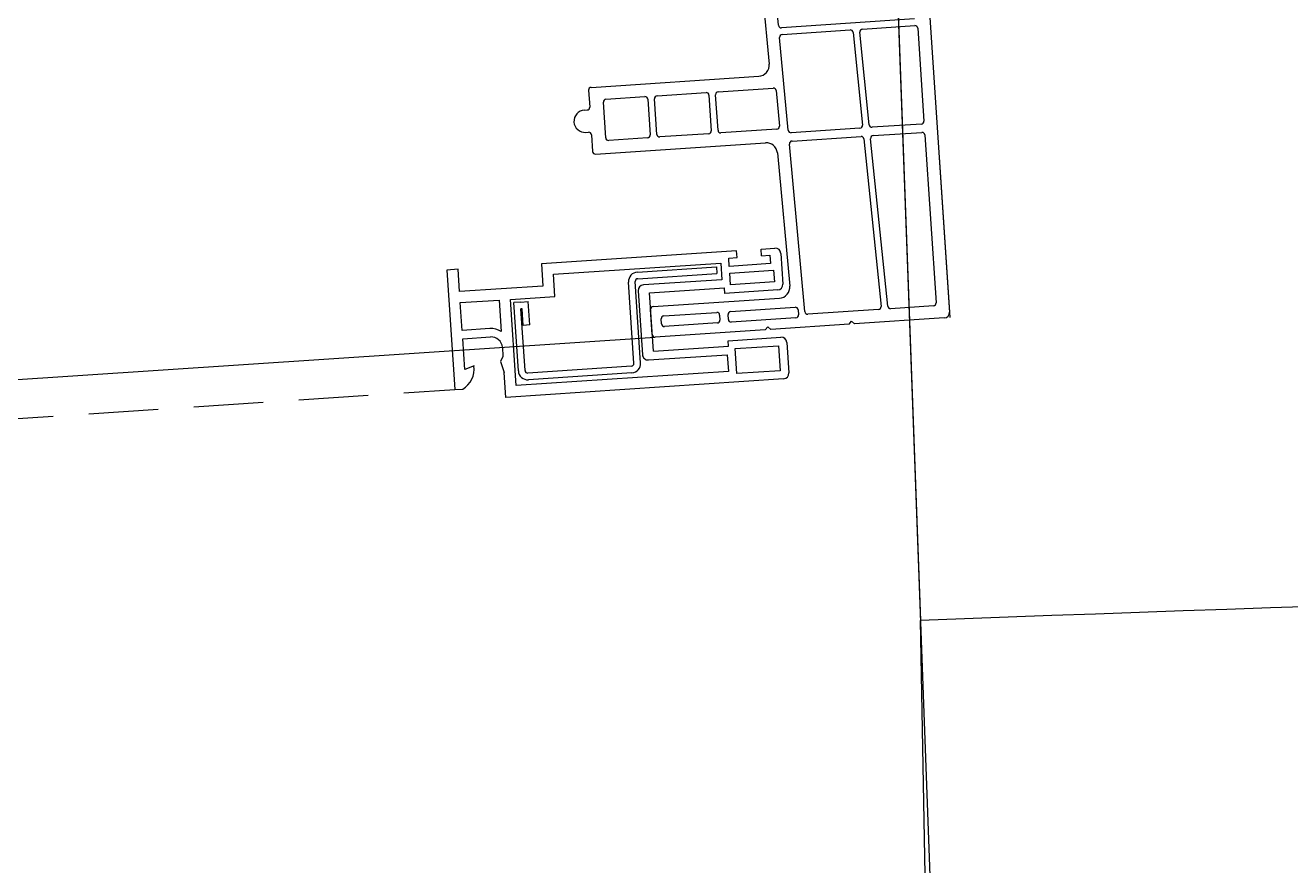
# Model space of a CAD drawing. Header units: millimetres. Extents: x 13515 to 183937, y -33900 to -660.
# Drawn here: x 118703.255 to 118706.809, y -19196.793 to -19194.432 of the extents above; entities that cross this region are included whole.
import ezdxf

# ---------------------------------------------------------------- set-up
doc = ezdxf.new("R2010")
doc.units = ezdxf.units.MM
doc.header["$LTSCALE"] = 100
doc.header["$MEASUREMENT"] = 0
doc.linetypes.add('HIDDEN2', pattern=[0.1875, 0.125, -0.0625])
doc.layers.get('0').update_dxf_attribs({"linetype": 'CONTINUOUS'})
for name, color, linetype in [('ELE9', 9, 'CONTINUOUS'), ('WIN', 4, 'CONTINUOUS'), ('WIN-G', 252, 'CONTINUOUS'), ('WIN2', 5, 'CONTINUOUS')]:
    doc.layers.add(name, color=color, linetype=linetype)

# ---------------------------------------------------------------- blocks, each defined once
blk = doc.blocks.new('A$C37502152')
at = {"layer": 'WIN-G'}
for p, q in [((57.62, 252.12), (76.22, 252.12)), ((57.62, 250.92), (76.22, 250.92))]:
    blk.add_line(p, q, dxfattribs=at)
at = {"layer": 'WIN-G', "linetype": 'HIDDEN2'}
blk.add_line((703.15, 253), (89.5, 253), dxfattribs=at)
at = {"layer": 'WIN-G'}
for centre, radius, start, end in [((57.62, 250.42), 1.7, 90, 180), ((76.22, 250.42), 1.7, 0, 90), ((57.62, 250.42), 0.5, 90, 180), ((76.22, 250.42), 0.5, 0, 90)]:
    blk.add_arc(centre, radius, start, end, dxfattribs=at)
at = {"layer": 'WIN2'}
for p, q in [((30.5, 255), (80.5, 255)), ((80.5, 255), (80.5, 250.5)), ((29.5, 248.5), (29.5, 254)), ((31, 253.5), (38.8, 253.5)), ((31, 249), (31, 253.5)), ((38.8, 253.5), (38.8, 249)), ((40.3, 253), (78.5, 253)), ((40.3, 250), (40.3, 253)), ((89.5, 253), (88.1, 253)), ((54.5, 250), (40.3, 250)), ((81, 248.5), (80.5, 250.5)), ((38.8, 249), (31, 249)), ((53.5, 248.5), (40, 248.5)), ((40, 248.5), (40, 247.5)), ((80.5, 247.63), (81, 248.5)), ((85.8, 249), (87.5, 249.5)), ((40, 247.5), (30.5, 247.5))]:
    blk.add_line(p, q, dxfattribs=at)
for centre, radius, start, end in [((30.5, 254), 1, 90, 180), ((90.02, 249.24), 4.22, 117.0056, 183.1979), ((54.5, 249), 1, 0, 90), ((30.5, 248.5), 1, 180, 270)]:
    blk.add_arc(centre, radius, start, end, dxfattribs=at)
at = {"ltscale": 1000}
blk.add_wipeout([(1400, 246), (0, 246), (0, 0), (1400, 0)], dxfattribs=at)
at = {"layer": 'WIN', "ltscale": 1000}
blk.add_line((0, 0), (0, 246), dxfattribs=at)
at = {"layer": 'WIN-G'}
for p, q in [((55.92, 250.42), (55.92, 235.82)), ((57.12, 250.42), (57.12, 235.82)), ((76.72, 250.42), (76.72, 239.32)), ((77.92, 250.42), (77.92, 238.12)), ((1347, 246), (53, 246)), ((75.32, 242.32), (76.52, 242.32)), ((75.32, 242.32), (75.32, 238.12)), ((76.52, 242.32), (76.52, 239.32)), ((76.52, 239.32), (76.72, 239.32)), ((76.72, 238.12), (75.32, 238.12)), ((76.72, 238.12), (77.92, 238.12)), ((41.22, 234.12), (41.22, 235.32)), ((55.42, 235.32), (41.22, 235.32)), ((55.42, 234.12), (41.22, 234.12))]:
    blk.add_line(p, q, dxfattribs=at)
for radius in [1.7, 0.5]:
    blk.add_arc((55.42, 235.82), radius, 270, 0, dxfattribs=at)
at = {"layer": 'WIN2'}
for p, q in [((78.5, 253), (78.5, 237.5)), ((89.5, 231.5), (89.5, 253)), ((53.5, 248.5), (53.5, 238)), ((55.5, 237.5), (55.5, 249)), ((80.5, 246), (80.5, 247.63)), ((87.5, 249.5), (87.5, 244)), ((1, 246), (17.14, 246)), ((17.64, 245.5), (17.14, 246)), ((18.14, 246), (17.64, 245.5)), ((18.14, 246), (32.2, 246)), ((32.7, 245.5), (32.2, 246)), ((33.2, 246), (32.7, 245.5)), ((33.2, 246), (53, 246)), ((53.5, 245.5), (53.5, 241)), ((0, 172.8), (0, 245)), ((2.3, 213), (2.3, 243.2)), ((2.8, 243.7), (10.5, 243.7)), ((11, 243.22), (12.06, 213.02)), ((13.26, 212.98), (12.2, 243.18)), ((12.7, 243.7), (25.38, 243.7)), ((25.88, 243.21), (26.67, 213.01)), ((27.09, 242.79), (27.07, 243.69)), ((27.57, 244.2), (39.2, 244.2)), ((39.7, 243.7), (39.7, 242.8)), ((41.2, 242.8), (41.2, 243.7)), ((41.7, 244.2), (51.2, 244.2)), ((51.7, 243.7), (51.7, 242.8)), ((80.5, 237.5), (80.5, 243.13)), ((87.5, 244), (82.5, 244)), ((39.2, 242.3), (27.59, 242.3)), ((51.2, 242.3), (41.7, 242.3)), ((82.5, 242.5), (87.5, 242.5)), ((87.5, 242.5), (87.5, 237.5)), ((53, 240.5), (30.3, 240.5)), ((30.5, 239), (40, 239)), ((40, 239), (40, 238)), ((28.93, 214.45), (28.3, 238.45)), ((29.5, 232.5), (29.5, 238)), ((31, 237.5), (38.9, 237.5)), ((31, 235.4), (31, 237.5)), ((38.9, 237.5), (38.9, 235.4)), ((53.5, 238), (40, 238)), ((40.4, 233.5), (40.4, 236.5)), ((40.4, 236.5), (54.5, 236.5)), ((70.5, 237.5), (70.5, 233.5)), ((78.5, 237.5), (70.5, 237.5)), ((87.5, 237.5), (80.5, 237.5)), ((38.9, 235.4), (31, 235.4)), ((31.5, 234.2), (38.9, 234.2)), ((31.5, 232.7), (31.5, 234.2)), ((38.9, 234.2), (38.9, 232.7)), ((72.5, 235.5), (87.5, 235.5)), ((72.5, 231.5), (72.5, 235.5)), ((87.5, 235.5), (87.5, 231.5)), ((33, 232.7), (31.5, 232.7)), ((33, 232.7), (33, 231.5)), ((37.4, 232.7), (37.4, 231.5)), ((38.9, 232.7), (37.4, 232.7)), ((70.5, 233.5), (40.4, 233.5)), ((33, 231.5), (30.5, 231.5)), ((37.4, 231.5), (72.5, 231.5)), ((87.5, 231.5), (89.5, 231.5)), ((11.56, 212.5), (2.8, 212.5)), ((26.17, 212.5), (13.76, 212.5)), ((61.5, 212.5), (30.93, 212.5)), ((62, 209), (62, 212)), ((2.3, 193.8), (2.3, 210.5)), ((2.8, 211), (11.64, 211)), ((12.14, 210.52), (12.73, 193.82)), ((13.93, 193.78), (13.35, 210.48)), ((13.85, 211), (26.23, 211)), ((26.73, 210.51), (27.17, 193.81)), ((28.42, 203.29), (28.26, 209.69)), ((28.76, 210.2), (38.8, 210.2)), ((39.3, 209.7), (39.3, 203.3)), ((40.5, 203.3), (40.5, 209.7)), ((41, 210.2), (49.8, 210.2)), ((50.3, 209.7), (50.3, 203.3)), ((51.5, 203.3), (51.5, 209.7)), ((52, 210.2), (59, 210.2)), ((59.5, 209.7), (59.5, 203.3)), ((63, 208.5), (62.5, 208.5)), ((63, 204.5), (62.5, 204.5)), ((38.8, 202.8), (28.92, 202.8)), ((49.8, 202.8), (41, 202.8)), ((59, 202.8), (52, 202.8)), ((62, 201), (62, 204)), ((61.5, 200.5), (31.35, 200.5)), ((30.45, 156.45), (29.35, 198.45)), ((12.23, 193.3), (2.8, 193.3)), ((26.67, 193.3), (14.43, 193.3)), ((2.8, 192.1), (26.73, 192.1)), ((27.23, 191.61), (28.2, 154.47))]:
    blk.add_line(p, q, dxfattribs=at)
for centre, radius, start, end in [((1, 245), 1, 90, 180), ((53, 245.5), 0.5, 0, 90), ((82.5, 246), 2, 180, 270), ((2.8, 243.2), 0.5, 90, 180), ((10.5, 243.2), 0.5, 2, 90), ((12.7, 243.2), 0.5, 90, 182), ((25.38, 243.2), 0.5, 1.5, 90), ((27.57, 243.7), 0.5, 90, 181.5), ((39.2, 243.7), 0.5, 0, 90), ((41.7, 243.7), 0.5, 90, 180), ((51.2, 243.7), 0.5, 0, 90), ((82.5, 246), 3.5, 235.1503, 270), ((27.59, 242.8), 0.5, 181.5, 270), ((39.2, 242.8), 0.5, 270, 0), ((41.7, 242.8), 0.5, 180, 270), ((51.2, 242.8), 0.5, 270, 0), ((53, 241), 0.5, 270, 0), ((30.3, 238.5), 2, 90, 181.5), ((30.5, 238), 1, 90, 180), ((54.5, 237.5), 1, 270, 0), ((30.5, 232.5), 1, 180, 270), ((30.93, 214.5), 2, 181.5, 270), ((2.8, 213), 0.5, 180, 270), ((11.56, 213), 0.5, 270, 2), ((13.76, 213), 0.5, 182, 270), ((26.17, 213), 0.5, 270, 1.5), ((61.5, 212), 0.5, 0, 90), ((2.8, 210.5), 0.5, 90, 180), ((11.64, 210.5), 0.5, 2, 90), ((13.85, 210.5), 0.5, 90, 182), ((26.23, 210.5), 0.5, 1.5, 90), ((28.76, 209.7), 0.5, 90, 181.5), ((38.8, 209.7), 0.5, 0, 90), ((41, 209.7), 0.5, 90, 180), ((49.8, 209.7), 0.5, 0, 90), ((52, 209.7), 0.5, 90, 180), ((59, 209.7), 0.5, 0, 90), ((62.5, 209), 0.5, 180, 270), ((63, 206.5), 2, 270, 90), ((62.5, 204), 0.5, 90, 180), ((28.92, 203.3), 0.5, 181.5, 270), ((38.8, 203.3), 0.5, 270, 0), ((41, 203.3), 0.5, 180, 270), ((49.8, 203.3), 0.5, 270, 0), ((52, 203.3), 0.5, 180, 270), ((59, 203.3), 0.5, 270, 0), ((31.35, 198.5), 2, 90, 181.5), ((61.5, 201), 0.5, 270, 0), ((2.8, 193.8), 0.5, 180, 270), ((12.23, 193.8), 0.5, 270, 2), ((14.43, 193.8), 0.5, 182, 270), ((26.67, 193.8), 0.5, 270, 1.5), ((26.73, 191.6), 0.5, 1.5, 90)]:
    blk.add_arc(centre, radius, start, end, dxfattribs=at)
blk = doc.blocks.new('FGHJ')
at = {"layer": 'ELE9', "ltscale": 0.1}
for points in [[(37030999.07, 67646.34), (37004299.07, 67646.34, 0.414214), (36980799.07, 44146.34), (36980799.07, 24146.34)], [(37005149.07, 66646.34), (37004849.07, 66646.34), (37004849.07, 66796.34), (37004649.07, 66796.34), (37004649.07, 67496.34), (37003949.07, 67496.34), (37003949.07, 67493.58, 0.00537), (37003446.34, 67480.46)]]:
    blk.add_lwpolyline(points, format="xyb", dxfattribs=at)
at = {"layer": 'ELE9', "ltscale": 0.1, "rotation": 183.8010239330026}
blk.add_blockref('A$C37502152', (37003435.29, 67780.26), dxfattribs=at)
at = {"layer": 'ELE9', "ltscale": 0.1}
blk.add_line((37003435.29, 67780.26), (37003451.86, 67330.56), dxfattribs=at)
for points in [[(37003435.29, 67780.26), (37003446.34, 67480.46)], [(37003449.07, 67330.46), (37003446.34, 67480.46)]]:
    blk.add_lwpolyline(points, dxfattribs=at)

msp = doc.modelspace()

# ---------------------------------------------------------------- block references
at = {"xscale": 0.01565102769230769, "yscale": 0.01565102769230769, "zscale": 0.01565102769230769}
msp.add_blockref('FGHJ', (-460436.1937, -20252.2424), dxfattribs=at)

doc.saveas('drawing.dxf')
